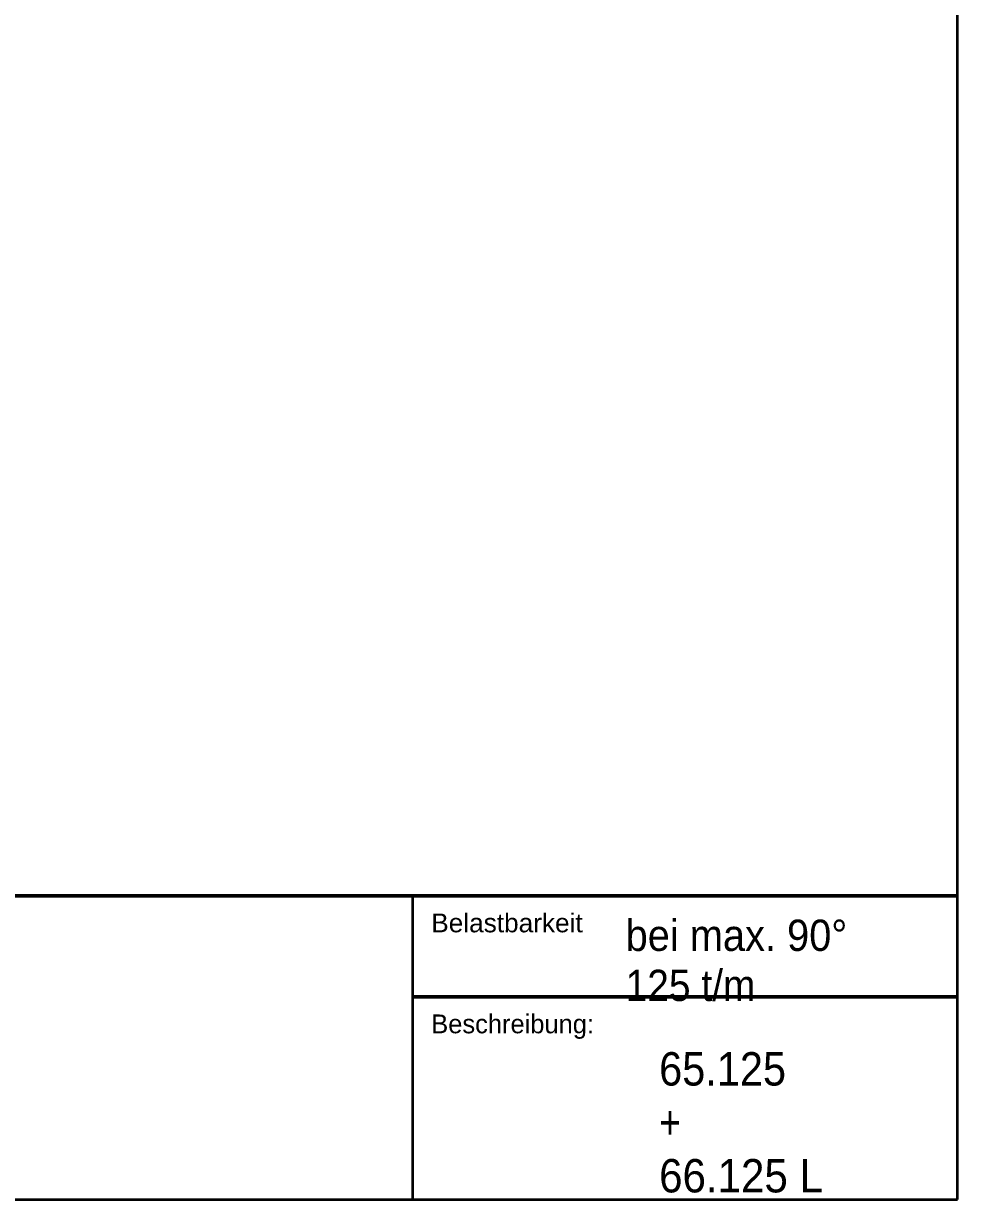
# Model space of a CAD drawing. Header units: millimetres. Extents: x -340 to 489, y -111 to 471.
# Drawn here: x 415.1 to 489.1, y -111.4 to -18.2 of the extents above; entities that cross this region are included whole.
import ezdxf
from ezdxf.enums import TextEntityAlignment as Align

# ---------------------------------------------------------------- set-up
doc = ezdxf.new("R2010")
doc.units = ezdxf.units.MM
doc.header["$LTSCALE"] = 5
doc.linetypes.add('AUSGEZOGEN', pattern=[0])
doc.layers.add('Layer10', color=3, linetype='Continuous', true_color=0x00ff00)
doc.layers.add('Layer11', color=1, linetype='Continuous', true_color=0xff0000)
doc.layers.add('Layer5', color=7, linetype='Continuous')
doc.styles.add('Arial', font='arial.ttf')

msp = doc.modelspace()

# ---------------------------------------------------------------- linework, layer by layer
at = {"layer": 'Layer10', "color": 7, "linetype": 'AUSGEZOGEN', "lineweight": 35}
msp.add_line((445.9246, -87.3371), (445.9246, -111.3371), dxfattribs=at)
at = {"layer": 'Layer11', "color": 7, "linetype": 'AUSGEZOGEN', "lineweight": 50}
for p, q in [((445.9246, -87.3371), (339.9246, -87.3371)), ((489.1289, -87.3371), (445.9246, -87.3371)), ((489.1289, -95.3371), (445.9246, -95.3371))]:
    msp.add_line(p, q, dxfattribs=at)
at = {"layer": 'Layer5', "color": 7, "linetype": 'AUSGEZOGEN', "lineweight": 35}
for p, q in [((489.1289, -111.4026), (489.1289, 470.5974)), ((-339.8711, -111.4026), (489.1289, -111.4026)), ((289.9246, -111.4026), (489.1289, -111.4026))]:
    msp.add_line(p, q, dxfattribs=at)

# ---------------------------------------------------------------- texts
at = {"layer": 'Layer11', "color": 7, "linetype": 'AUSGEZOGEN', "lineweight": 50, "style": 'Arial'}
for s, width, p, p2 in [('Belastbarkeit', 0.999536, (447.4246, -90.2352), (459.4264, -90.2352)), ('Beschreibung:', 0.971276, (447.4246, -98.2352), (460.3216, -98.2352))]:
    msp.add_text(s, height=1.488281, dxfattribs=dict(at, width=width)).set_placement(p, p2, align=Align.FIT)
at = {"layer": 'Layer11', "color": 1, "linetype": 'AUSGEZOGEN', "lineweight": 50, "true_color": 0xff0000, "style": 'Arial'}
for s, height, width, p, p2 in [('bei max. 90%%d', 2.480469, 0.911056, (462.8265, -91.7117), (480.3923, -91.7117)), ('125 t/m', 2.48047, 0.890852, (462.8265, -95.6804), (473.1128, -95.6804)), ('65.125', 2.64583, 0.890654, (465.4829, -102.3767), (475.5406, -102.3767)), ('+', 2.6458, 0.794911, (465.4829, -106.61), (467.1971, -106.61)), ('66.125 L', 2.64583, 0.903187, (465.4829, -110.8433), (478.4637, -110.8433))]:
    msp.add_text(s, height=height, dxfattribs=dict(at, width=width)).set_placement(p, p2, align=Align.FIT)

doc.saveas('drawing.dxf')
